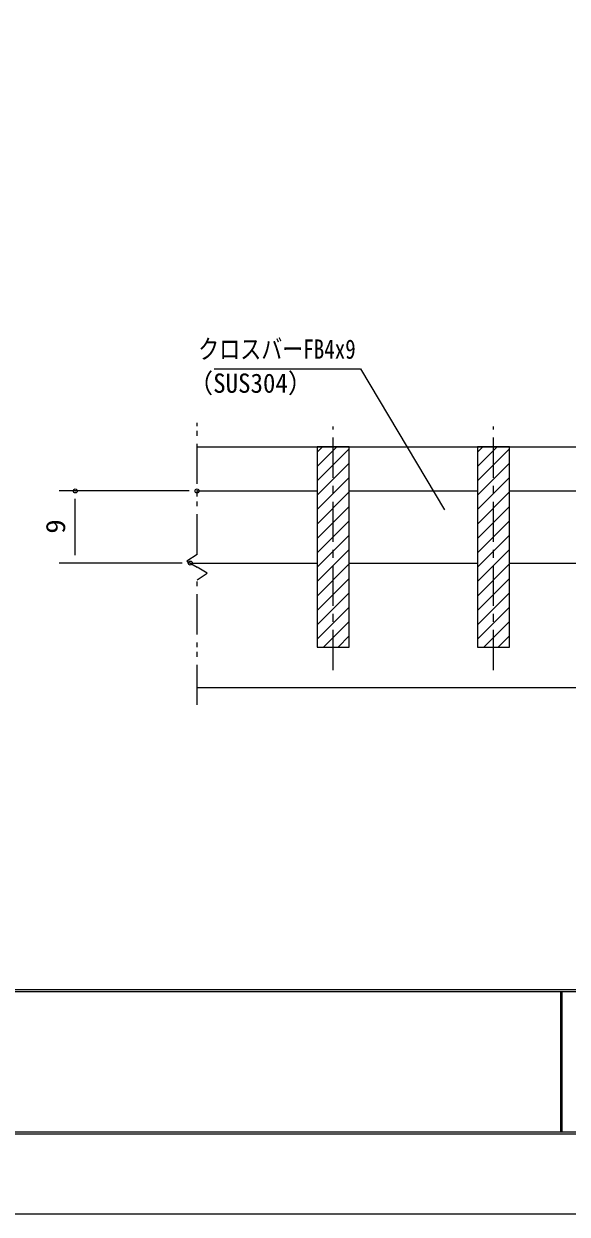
# Model space of a CAD drawing. Units: millimetres, scale not verified. Extents: x -1050 to 1050, y -742 to 742.
# Drawn here: x -495 to -156, y -742 to 0 of the extents above; entities that cross this region are included whole.
import ezdxf
from ezdxf.enums import TextEntityAlignment as Align

# ---------------------------------------------------------------- set-up
doc = ezdxf.new("R2010")
doc.units = ezdxf.units.MM
doc.header["$LTSCALE"] = 5
doc.header["$PDMODE"] = 32
doc.header["$PDSIZE"] = 2.5
doc.linetypes.add('CHAIN1', pattern=[8, 5, -1, 1, -1])
doc.linetypes.add('DOUBLE_CHAIN1', pattern=[8.8, 5, -1, 0.6, -0.6, 0.6, -1])
for name, color, linetype, lineweight in [('0-0_7-図\u3000枠', 4, 'Continuous', 9), ('0-1_寸法注釈', 2, 'Continuous', 9), ('0-2_蓋', 5, 'Continuous', 9), ('0-4_DEFPOINTS', 134, 'Continuous', 9), ('0-5_中心線', 6, 'CHAIN1', 9), ('0-7_ハッチング', 4, 'Continuous', 9), ('0-8_想像線', 134, 'DOUBLE_CHAIN1', 9)]:
    doc.layers.add(name, color=color, linetype=linetype, lineweight=lineweight)
doc.styles.add('ＭＳ ゴシック', font='')
doc.styles.get('ＭＳ ゴシック').set_extended_font_data('MS Gothic')

msp = doc.modelspace()

# ---------------------------------------------------------------- linework, layer by layer
at = {"layer": '0-0_7-図\u3000枠'}
for p, q in [((998.75, -602.5), (-973.75, -602.5)), ((998.75, -603.75), (-973.75, -603.75)), ((-159.5, -691.25), (-159.5, -603.75)), ((-158.75, -691.25), (-158.75, -603.75)), ((1000, -692.5), (-975, -692.5)), ((998.75, -691.25), (-973.75, -691.25))]:
    msp.add_line(p, q, dxfattribs=at)
at = {"layer": '0-1_寸法注釈'}
for p, q in [((-391.5, -291.384), (-472.517, -291.384)), ((-462.517, -331.384), (-462.517, -296.384)), ((-395.711, -336.384), (-472.517, -336.384))]:
    msp.add_line(p, q, dxfattribs=at)
msp.add_lwpolyline([(-375.794, -215.207), (-284.621, -215.207), (-232.118, -303.068)], dxfattribs=at)
at = {"layer": '0-2_蓋'}
for p, q in [((-386.5, -263.884), (383.5, -263.884)), ((-311.5, -263.884), (-291.5, -263.884)), ((-311.5, -263.884), (-311.5, -388.884)), ((-211.5, -263.884), (-211.5, -388.884)), ((-211.5, -263.884), (-191.5, -263.884)), ((-191.5, -388.884), (-191.5, -263.884)), ((-386.5, -291.384), (-311.5, -291.384)), ((-291.5, -291.384), (-211.5, -291.384)), ((-191.5, -291.384), (-111.5, -291.384)), ((-390.711, -336.384), (-311.5, -336.384)), ((-291.5, -336.384), (-211.5, -336.384)), ((-191.5, -336.384), (-111.5, -336.384)), ((-211.5, -388.884), (-191.5, -388.884)), ((-386.5, -413.884), (383.5, -413.884))]:
    msp.add_line(p, q, dxfattribs=at)
msp.add_lwpolyline([(-311.5, -388.884), (-291.5, -388.884), (-291.5, -263.884)], dxfattribs=at)
at = {"layer": '0-4_DEFPOINTS'}
msp.add_lwpolyline([(-1050, -742.5), (-1050, 742.5), (1050, 742.5), (1050, -742.5)], close=True, dxfattribs=at)
for p in [(-462.517, -291.384), (-386.5, -291.384), (-390.711, -336.384)]:
    msp.add_point(p, dxfattribs=at)
at = {"layer": '0-5_中心線'}
for p, q in [((-301.5, -403.111), (-301.5, -251.182)), ((-201.5, -403.111), (-201.5, -251.182))]:
    msp.add_line(p, q, dxfattribs=at)
at = {"layer": '0-7_ハッチング'}
for p, q in [((-311.5, -267.124), (-308.259, -263.884)), ((-311.5, -276.105), (-299.279, -263.884)), ((-311.5, -285.085), (-291.5, -265.085)), ((-211.5, -267.124), (-208.259, -263.884)), ((-211.5, -276.105), (-199.279, -263.884)), ((-211.5, -285.085), (-191.5, -265.085)), ((-311.5, -294.065), (-291.5, -274.065)), ((-211.5, -294.065), (-191.5, -274.065)), ((-311.5, -303.045), (-291.5, -283.045)), ((-211.5, -303.045), (-191.5, -283.045)), ((-311.5, -312.026), (-291.5, -292.026)), ((-211.5, -312.026), (-191.5, -292.026)), ((-311.5, -321.006), (-291.5, -301.006)), ((-211.5, -321.006), (-191.5, -301.006)), ((-311.5, -329.986), (-291.5, -309.986)), ((-211.5, -329.986), (-191.5, -309.986)), ((-311.5, -338.966), (-291.5, -318.966)), ((-211.5, -338.966), (-191.5, -318.966)), ((-311.5, -347.947), (-291.5, -327.947)), ((-211.5, -347.947), (-191.5, -327.947)), ((-311.5, -356.927), (-291.5, -336.927)), ((-211.5, -356.927), (-191.5, -336.927)), ((-311.5, -365.907), (-291.5, -345.907)), ((-211.5, -365.907), (-191.5, -345.907)), ((-311.5, -374.887), (-291.5, -354.887)), ((-211.5, -374.887), (-191.5, -354.887)), ((-311.5, -383.868), (-291.5, -363.868)), ((-211.5, -383.868), (-191.5, -363.868)), ((-307.536, -388.884), (-291.5, -372.848)), ((-207.536, -388.884), (-191.5, -372.848)), ((-298.555, -388.884), (-291.5, -381.828)), ((-198.555, -388.884), (-191.5, -381.828))]:
    msp.add_line(p, q, dxfattribs=at)
for points in [[(-291.5, -263.884), (-311.5, -263.884), (-311.5, -388.884), (-291.5, -388.884)], [(-191.5, -263.884), (-211.5, -263.884), (-211.5, -388.884), (-191.5, -388.884)]]:
    msp.add_lwpolyline(points, close=True, dxfattribs=at)
at = {"layer": '0-8_想像線'}
for p, q in [((-386.5, -330.935), (-386.5, -248.833)), ((-380.207, -342.62), (-386.5, -338.884)), ((-386.5, -346.833), (-380.207, -342.62)), ((-386.5, -424.829), (-386.5, -346.833))]:
    msp.add_line(p, q, dxfattribs=at)
msp.add_lwpolyline([(-386.5, -330.935), (-392.793, -335.147), (-386.5, -338.884)], dxfattribs=at)

# ---------------------------------------------------------------- texts
at = {"layer": '0-1_寸法注釈', "color": 7, "style": 'ＭＳ ゴシック'}
for s, width, p in [('クロスバーFB4x9', 0.8, (-385.815, -212.52)), ('（SUS304）', 0.95, (-392.036, -233.764))]:
    msp.add_text(s, height=12.02, dxfattribs=dict(at, width=width)).set_placement(p, align=Align.BOTTOM_LEFT)
at = {"layer": '0-1_寸法注釈', "color": 7, "style": 'ＭＳ ゴシック', "width": 1.1}
msp.add_text('9', height=12.02, rotation=90, dxfattribs=at).set_placement((-465.204, -318.032), align=Align.BOTTOM_LEFT)

doc.saveas('drawing.dxf')
